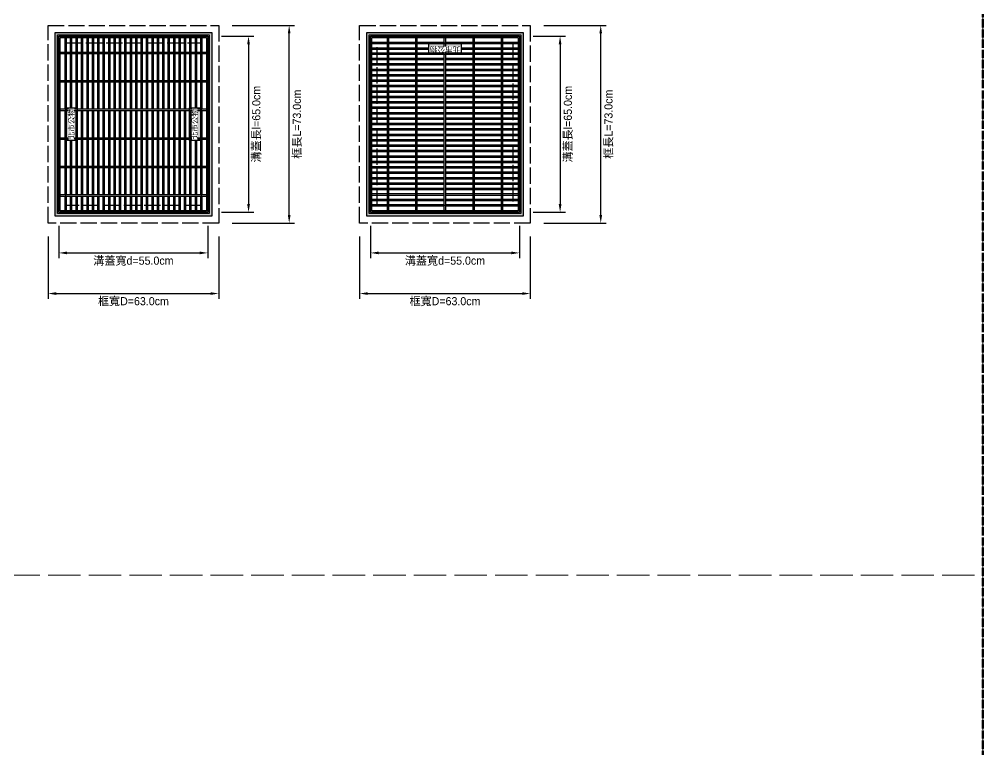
# Model space of a CAD drawing. Extents: x -7340 to 3675, y -3342 to 777.
# Drawn here: x 1444.4 to 1800, y -1127.4 to -857.8 of the extents above; entities that cross this region are included whole.
import ezdxf

# ---------------------------------------------------------------- set-up
doc = ezdxf.new("R2010")
doc.units = 0
doc.header["$MEASUREMENT"] = 0
doc.linetypes.add('ACAD_ISO02W100', pattern=[15, 12, -3])
doc.layers.add('一、3.基本-變更', color=1, linetype='Continuous', lineweight=50)
doc.layers.add('二、6.繪圖-其他施作項目', color=35, linetype='Continuous', lineweight=30)
doc.layers.add('一、4.基本-隱藏', color=9, linetype='ACAD_ISO02W100', lineweight=20, plot=False)
doc.layers.add('三、3.文字-註解文字', color=2, linetype='Continuous')
doc.styles.get("Standard").update_dxf_attribs({"font": 'kaiu.ttf', "height": 2})
doc.styles.add('註解文字', font='MS PGothic.ttf', dxfattribs={"height": 3})
doc.dimstyles.new('註解文字', dxfattribs={"dimtxt": 3, "dimasz": 3, "dimexe": 2, "dimexo": 5, "dimgap": 1, "dimtad": 2, "dimzin": 0, "dimdsep": 46, "dimtxsty": '註解文字', "dimcen": 0.1, "dimclrd": 144, "dimclre": 144, "dimclrt": 256, "dimadec": 0, "dimazin": 0, "dimtfac": 1, "dimtofl": 0, "dimtmove": 0, "dimatfit": 3, "dimfxl": 15, "dimtolj": 1, "dimtzin": 0, "dimlwd": -1, "dimlwe": -1, "dimarcsym": 1})

# ---------------------------------------------------------------- blocks, each defined once
blk = doc.blocks.new('*D54')
at = {"layer": 'Defpoints', "color": 0, "transparency": 16777216}
for p in [(1459, -929), (1514, -929), (1514, -944)]:
    blk.add_point(p, dxfattribs=at)
at = {"layer": '三、3.文字-註解文字', "color": 144, "transparency": 16777216}
for p, q in [((1459, -934), (1459, -946)), ((1514, -934), (1514, -946)), ((1462, -944), (1511, -944))]:
    blk.add_line(p, q, dxfattribs=at)
for points in [[(1462, -943.5), (1462, -944.5), (1459, -944)], [(1511, -943.5), (1511, -944.5), (1514, -944)]]:
    blk.add_solid(points, dxfattribs=at)
at = {"layer": '三、3.文字-註解文字', "transparency": 16777216, "insert": (1486.5, -947.03), "char_height": 3, "attachment_point": 5, "style": '註解文字'}
blk.add_mtext('\\A1;溝蓋寬{\\fMS PGothic|b0|i0|c128|p34;d=55.0cm}', dxfattribs=at)
blk = doc.blocks.new('*D55')
at = {"layer": 'Defpoints', "color": 0, "transparency": 16777216}
for p in [(1514, -864), (1514, -929), (1529, -929)]:
    blk.add_point(p, dxfattribs=at)
at = {"layer": '三、3.文字-註解文字', "color": 144, "transparency": 16777216}
for p, q in [((1519, -864), (1531, -864)), ((1529, -867), (1529, -926)), ((1519, -929), (1531, -929))]:
    blk.add_line(p, q, dxfattribs=at)
for points in [[(1528.5, -867), (1529.5, -867), (1529, -864)], [(1528.5, -926), (1529.5, -926), (1529, -929)]]:
    blk.add_solid(points, dxfattribs=at)
at = {"layer": '三、3.文字-註解文字', "transparency": 16777216, "insert": (1532.03, -896.5), "char_height": 3, "attachment_point": 5, "rotation": 90, "style": '註解文字'}
blk.add_mtext('\\A1;溝蓋長l{\\fMS PGothic|b0|i0|c128|p34;=65.0cm}', dxfattribs=at)
blk = doc.blocks.new('*D60')
at = {"layer": 'Defpoints', "color": 0, "transparency": 16777216}
for p in [(1574, -929), (1629, -929), (1629, -944)]:
    blk.add_point(p, dxfattribs=at)
at = {"layer": '三、3.文字-註解文字', "color": 144, "transparency": 16777216}
for p, q in [((1574, -934), (1574, -946)), ((1629, -934), (1629, -946)), ((1577, -944), (1626, -944))]:
    blk.add_line(p, q, dxfattribs=at)
for points in [[(1577, -943.5), (1577, -944.5), (1574, -944)], [(1626, -943.5), (1626, -944.5), (1629, -944)]]:
    blk.add_solid(points, dxfattribs=at)
at = {"layer": '三、3.文字-註解文字', "transparency": 16777216, "insert": (1601.5, -947.03), "char_height": 3, "attachment_point": 5, "style": '註解文字'}
blk.add_mtext('\\A1;溝蓋寬d=55.0cm', dxfattribs=at)
blk = doc.blocks.new('*D70')
at = {"layer": 'Defpoints', "color": 0, "transparency": 16777216}
for p in [(1629, -864), (1629, -929), (1644, -929)]:
    blk.add_point(p, dxfattribs=at)
at = {"layer": '三、3.文字-註解文字', "color": 144, "transparency": 16777216}
for p, q in [((1634, -864), (1646, -864)), ((1644, -867), (1644, -926)), ((1634, -929), (1646, -929))]:
    blk.add_line(p, q, dxfattribs=at)
for points in [[(1643.5, -867), (1644.5, -867), (1644, -864)], [(1643.5, -926), (1644.5, -926), (1644, -929)]]:
    blk.add_solid(points, dxfattribs=at)
at = {"layer": '三、3.文字-註解文字', "transparency": 16777216, "insert": (1647.03, -896.5), "char_height": 3, "attachment_point": 5, "rotation": 90, "style": '註解文字'}
blk.add_mtext('\\A1;溝蓋長l=65.0cm', dxfattribs=at)
blk = doc.blocks.new('*D80')
at = {"layer": 'Defpoints', "color": 0, "transparency": 16777216}
for p in [(1518, -860), (1544, -860), (1518, -933)]:
    blk.add_point(p, dxfattribs=at)
at = {"layer": '三、3.文字-註解文字', "color": 144, "transparency": 16777216}
for p, q in [((1523, -860), (1546, -860)), ((1544, -930), (1544, -863)), ((1523, -933), (1546, -933))]:
    blk.add_line(p, q, dxfattribs=at)
for points in [[(1543.5, -863), (1544.5, -863), (1544, -860)], [(1543.5, -930), (1544.5, -930), (1544, -933)]]:
    blk.add_solid(points, dxfattribs=at)
at = {"layer": '三、3.文字-註解文字', "transparency": 16777216, "insert": (1547.02, -896.5), "char_height": 3, "attachment_point": 5, "rotation": 90, "style": '註解文字'}
blk.add_mtext('\\A1;框長L=73.0cm', dxfattribs=at)
blk = doc.blocks.new('*D81')
at = {"layer": 'Defpoints', "color": 0, "transparency": 16777216}
for p in [(1570, -933), (1633, -933), (1633, -959)]:
    blk.add_point(p, dxfattribs=at)
at = {"layer": '三、3.文字-註解文字', "color": 144, "transparency": 16777216}
for p, q in [((1570, -938), (1570, -961)), ((1633, -938), (1633, -961)), ((1573, -959), (1630, -959))]:
    blk.add_line(p, q, dxfattribs=at)
for points in [[(1573, -958.5), (1573, -959.5), (1570, -959)], [(1630, -958.5), (1630, -959.5), (1633, -959)]]:
    blk.add_solid(points, dxfattribs=at)
at = {"layer": '三、3.文字-註解文字', "transparency": 16777216, "insert": (1601.5, -961.99), "char_height": 3, "attachment_point": 5, "style": '註解文字'}
blk.add_mtext('\\A1;框寬D=63.0cm', dxfattribs=at)
blk = doc.blocks.new('*D61')
at = {"layer": 'Defpoints', "color": 0, "transparency": 16777216}
for p in [(1633, -860), (1659, -860), (1633, -933)]:
    blk.add_point(p, dxfattribs=at)
at = {"layer": '三、3.文字-註解文字', "color": 144, "transparency": 16777216}
for p, q in [((1638, -860), (1661, -860)), ((1659, -930), (1659, -863)), ((1638, -933), (1661, -933))]:
    blk.add_line(p, q, dxfattribs=at)
for points in [[(1658.5, -863), (1659.5, -863), (1659, -860)], [(1658.5, -930), (1659.5, -930), (1659, -933)]]:
    blk.add_solid(points, dxfattribs=at)
at = {"layer": '三、3.文字-註解文字', "transparency": 16777216, "insert": (1662.02, -896.5), "char_height": 3, "attachment_point": 5, "rotation": 90, "style": '註解文字'}
blk.add_mtext('\\A1;框長L=73.0cm', dxfattribs=at)
blk = doc.blocks.new('*D68')
at = {"layer": 'Defpoints', "color": 0, "transparency": 16777216}
for p in [(1455, -933), (1518, -933), (1518, -959)]:
    blk.add_point(p, dxfattribs=at)
at = {"layer": '三、3.文字-註解文字', "color": 144, "transparency": 16777216}
for p, q in [((1455, -938), (1455, -961)), ((1518, -938), (1518, -961)), ((1458, -959), (1515, -959))]:
    blk.add_line(p, q, dxfattribs=at)
for points in [[(1458, -958.5), (1458, -959.5), (1455, -959)], [(1515, -958.5), (1515, -959.5), (1518, -959)]]:
    blk.add_solid(points, dxfattribs=at)
at = {"layer": '三、3.文字-註解文字', "transparency": 16777216, "insert": (1486.5, -961.99), "char_height": 3, "attachment_point": 5, "style": '註解文字'}
blk.add_mtext('\\A1;框寬D=63.0cm', dxfattribs=at)

msp = doc.modelspace()

# ---------------------------------------------------------------- hatches: boundary and pattern name
at = {"layer": '二、6.繪圖-其他施作項目'}
h = msp.add_hatch(color=256, dxfattribs=at)
h.dxf.hatch_style = 1
h.paths.add_polyline_path([(1595.5, -866.75), (1595.5, -870.75), (1607.5, -870.75), (1607.5, -866.75)])
h = msp.add_hatch(color=256, dxfattribs=at)
h.dxf.hatch_style = 1
h.paths.add_polyline_path([(1465.75, -890.5), (1461.75, -890.5), (1461.75, -902.5), (1465.75, -902.5)])
h = msp.add_hatch(color=256, dxfattribs=at)
h.dxf.hatch_style = 1
h.paths.add_polyline_path([(1511.25, -890.5), (1507.25, -890.5), (1507.25, -902.5), (1511.25, -902.5)])

# ---------------------------------------------------------------- linework, layer by layer
at = {"layer": '一、4.基本-隱藏'}
for points in [[(1050, -1063), (1800, -1063), (1800, -730), (1050, -730)], [(1050, -1063), (1800, -1063), (1800, -1397), (1050, -1397)]]:
    msp.add_lwpolyline(points, close=True, dxfattribs=at)
at = {"layer": '二、6.繪圖-其他施作項目'}
for points in [[(1459, -929), (1459, -864), (1514, -864), (1514, -929)], [(1574, -929), (1574, -864), (1629, -864), (1629, -929)], [(1607.5, -870.75), (1595.5, -870.75), (1595.5, -866.75), (1607.5, -866.75)], [(1461.75, -902.5), (1461.75, -890.5), (1465.75, -890.5), (1465.75, -902.5)], [(1507.25, -902.5), (1507.25, -890.5), (1511.25, -890.5), (1511.25, -902.5)]]:
    msp.add_lwpolyline(points, close=True, dxfattribs=at)
for points in [[(1459.5, -928.5), (1459.5, -864.5)], [(1459.5, -864.5), (1513.5, -864.5)], [(1461.25, -870), (1461.25, -864.5)], [(1461.75, -870), (1461.75, -864.5)], [(1463.25, -870), (1463.25, -864.5)], [(1463.75, -870), (1463.75, -864.5)], [(1465.25, -864.5), (1465.25, -870)], [(1465.75, -864.5), (1465.75, -870)], [(1467.25, -864.5), (1467.25, -870)], [(1467.75, -864.5), (1467.75, -870)], [(1469.25, -864.5), (1469.25, -870)], [(1469.75, -864.5), (1469.75, -870)], [(1471.25, -864.5), (1471.25, -870)], [(1471.75, -864.5), (1471.75, -870)], [(1473.25, -864.5), (1473.25, -870)], [(1473.75, -864.5), (1473.75, -870)], [(1475.25, -864.5), (1475.25, -870)], [(1475.75, -864.5), (1475.75, -870)], [(1477.25, -864.5), (1477.25, -870)], [(1477.75, -864.5), (1477.75, -870)], [(1479.25, -864.5), (1479.25, -870)], [(1479.75, -864.5), (1479.75, -870)], [(1481.25, -864.5), (1481.25, -870)], [(1481.75, -864.5), (1481.75, -870)], [(1483.25, -864.5), (1483.25, -870)], [(1483.75, -864.5), (1483.75, -870)], [(1485.25, -864.5), (1485.25, -870)], [(1485.75, -864.5), (1485.75, -870)], [(1487.25, -864.5), (1487.25, -870)], [(1487.75, -864.5), (1487.75, -870)], [(1489.25, -864.5), (1489.25, -870)], [(1489.75, -864.5), (1489.75, -870)], [(1491.25, -864.5), (1491.25, -870)], [(1491.75, -864.5), (1491.75, -870)], [(1493.25, -864.5), (1493.25, -870)], [(1493.75, -864.5), (1493.75, -870)], [(1495.25, -864.5), (1495.25, -870)], [(1495.75, -864.5), (1495.75, -870)], [(1497.25, -864.5), (1497.25, -870)], [(1497.75, -864.5), (1497.75, -870)], [(1499.25, -864.5), (1499.25, -870)], [(1499.75, -864.5), (1499.75, -870)], [(1501.25, -864.5), (1501.25, -870)], [(1501.75, -864.5), (1501.75, -870)], [(1503.25, -864.5), (1503.25, -870)], [(1503.75, -864.5), (1503.75, -870)], [(1505.25, -864.5), (1505.25, -870)], [(1505.75, -864.5), (1505.75, -870)], [(1507.25, -864.5), (1507.25, -870)], [(1507.75, -864.5), (1507.75, -870)], [(1509.25, -864.5), (1509.25, -870)], [(1509.75, -864.5), (1509.75, -870)], [(1511.25, -864.5), (1511.25, -870)], [(1511.75, -864.5), (1511.75, -870)], [(1513.5, -864.5), (1513.5, -928.5)], [(1574.5, -928.5), (1574.5, -864.5)], [(1574.5, -864.5), (1628.5, -864.5)], [(1574.5, -866.25), (1580.25, -866.25)], [(1574.5, -866.75), (1580.25, -866.75)], [(1580.25, -928.5), (1580.25, -864.5)], [(1580.75, -928.5), (1580.75, -864.5)], [(1580.75, -866.25), (1590.75, -866.25)], [(1580.75, -866.75), (1590.75, -866.75)], [(1590.75, -928.5), (1590.75, -864.5)], [(1591.25, -928.5), (1591.25, -864.5)], [(1591.25, -866.25), (1601.25, -866.25)], [(1591.25, -866.75), (1601.25, -866.75)], [(1601.25, -928.5), (1601.25, -864.5)], [(1601.75, -864.5), (1601.75, -928.5)], [(1601.75, -866.25), (1611.75, -866.25)], [(1601.75, -866.75), (1611.75, -866.75)], [(1611.75, -864.5), (1611.75, -928.5)], [(1612.25, -864.5), (1612.25, -928.5)], [(1612.25, -866.25), (1622.25, -866.25)], [(1612.25, -866.75), (1622.25, -866.75)], [(1622.25, -864.5), (1622.25, -928.5)], [(1622.75, -864.5), (1622.75, -928.5)], [(1622.75, -866.25), (1628.5, -866.25)], [(1622.75, -866.75), (1628.5, -866.75)], [(1628.5, -864.5), (1628.5, -928.5)], [(1513.5, -870), (1459.5, -870)], [(1513.5, -870.5), (1459.5, -870.5)], [(1461.25, -880.5), (1461.25, -870.5)], [(1461.75, -880.5), (1461.75, -870.5)], [(1463.25, -880.5), (1463.25, -870.5)], [(1463.75, -880.5), (1463.75, -870.5)], [(1465.25, -870.5), (1465.25, -880.5)], [(1465.75, -870.5), (1465.75, -880.5)], [(1467.25, -870.5), (1467.25, -880.5)], [(1467.75, -870.5), (1467.75, -880.5)], [(1469.25, -870.5), (1469.25, -880.5)], [(1469.75, -870.5), (1469.75, -880.5)], [(1471.25, -870.5), (1471.25, -880.5)], [(1471.75, -870.5), (1471.75, -880.5)], [(1473.25, -870.5), (1473.25, -880.5)], [(1473.75, -870.5), (1473.75, -880.5)], [(1475.25, -870.5), (1475.25, -880.5)], [(1475.75, -870.5), (1475.75, -880.5)], [(1477.25, -870.5), (1477.25, -880.5)], [(1477.75, -870.5), (1477.75, -880.5)], [(1479.25, -870.5), (1479.25, -880.5)], [(1479.75, -870.5), (1479.75, -880.5)], [(1481.25, -870.5), (1481.25, -880.5)], [(1481.75, -870.5), (1481.75, -880.5)], [(1483.25, -870.5), (1483.25, -880.5)], [(1483.75, -870.5), (1483.75, -880.5)], [(1485.25, -870.5), (1485.25, -880.5)], [(1485.75, -870.5), (1485.75, -880.5)], [(1487.25, -870.5), (1487.25, -880.5)], [(1487.75, -870.5), (1487.75, -880.5)], [(1489.25, -870.5), (1489.25, -880.5)], [(1489.75, -870.5), (1489.75, -880.5)], [(1491.25, -870.5), (1491.25, -880.5)], [(1491.75, -870.5), (1491.75, -880.5)], [(1493.25, -870.5), (1493.25, -880.5)], [(1493.75, -870.5), (1493.75, -880.5)], [(1495.25, -870.5), (1495.25, -880.5)], [(1495.75, -870.5), (1495.75, -880.5)], [(1497.25, -870.5), (1497.25, -880.5)], [(1497.75, -870.5), (1497.75, -880.5)], [(1499.25, -870.5), (1499.25, -880.5)], [(1499.75, -870.5), (1499.75, -880.5)], [(1501.25, -870.5), (1501.25, -880.5)], [(1501.75, -870.5), (1501.75, -880.5)], [(1503.25, -870.5), (1503.25, -880.5)], [(1503.75, -870.5), (1503.75, -880.5)], [(1505.25, -870.5), (1505.25, -880.5)], [(1505.75, -870.5), (1505.75, -880.5)], [(1507.25, -870.5), (1507.25, -880.5)], [(1507.75, -870.5), (1507.75, -880.5)], [(1509.25, -870.5), (1509.25, -880.5)], [(1509.75, -870.5), (1509.75, -880.5)], [(1511.25, -870.5), (1511.25, -880.5)], [(1511.75, -870.5), (1511.75, -880.5)], [(1574.5, -868.25), (1580.25, -868.25)], [(1574.5, -868.75), (1580.25, -868.75)], [(1580.25, -870.25), (1574.5, -870.25)], [(1580.25, -870.75), (1574.5, -870.75)], [(1580.75, -868.25), (1590.75, -868.25)], [(1580.75, -868.75), (1590.75, -868.75)], [(1590.75, -870.25), (1580.75, -870.25)], [(1590.75, -870.75), (1580.75, -870.75)], [(1591.25, -868.25), (1601.25, -868.25)], [(1591.25, -868.75), (1601.25, -868.75)], [(1601.25, -870.25), (1591.25, -870.25)], [(1601.25, -870.75), (1591.25, -870.75)], [(1601.75, -868.25), (1611.75, -868.25)], [(1601.75, -868.75), (1611.75, -868.75)], [(1611.75, -870.25), (1601.75, -870.25)], [(1611.75, -870.75), (1601.75, -870.75)], [(1612.25, -868.25), (1622.25, -868.25)], [(1612.25, -868.75), (1622.25, -868.75)], [(1622.25, -870.25), (1612.25, -870.25)], [(1622.25, -870.75), (1612.25, -870.75)], [(1622.75, -868.25), (1628.5, -868.25)], [(1622.75, -868.75), (1628.5, -868.75)], [(1628.5, -870.25), (1622.75, -870.25)], [(1628.5, -870.75), (1622.75, -870.75)], [(1580.25, -872.25), (1574.5, -872.25)], [(1580.25, -872.75), (1574.5, -872.75)], [(1580.25, -874.25), (1574.5, -874.25)], [(1580.25, -874.75), (1574.5, -874.75)], [(1590.75, -872.25), (1580.75, -872.25)], [(1590.75, -872.75), (1580.75, -872.75)], [(1590.75, -874.25), (1580.75, -874.25)], [(1590.75, -874.75), (1580.75, -874.75)], [(1601.25, -872.25), (1591.25, -872.25)], [(1601.25, -872.75), (1591.25, -872.75)], [(1601.25, -874.25), (1591.25, -874.25)], [(1601.25, -874.75), (1591.25, -874.75)], [(1611.75, -872.25), (1601.75, -872.25)], [(1611.75, -872.75), (1601.75, -872.75)], [(1611.75, -874.25), (1601.75, -874.25)], [(1611.75, -874.75), (1601.75, -874.75)], [(1622.25, -872.25), (1612.25, -872.25)], [(1622.25, -872.75), (1612.25, -872.75)], [(1622.25, -874.25), (1612.25, -874.25)], [(1622.25, -874.75), (1612.25, -874.75)], [(1628.5, -872.25), (1622.75, -872.25)], [(1628.5, -872.75), (1622.75, -872.75)], [(1628.5, -874.25), (1622.75, -874.25)], [(1628.5, -874.75), (1622.75, -874.75)], [(1580.25, -876.25), (1574.5, -876.25)], [(1580.25, -876.75), (1574.5, -876.75)], [(1580.25, -878.25), (1574.5, -878.25)], [(1590.75, -876.25), (1580.75, -876.25)], [(1590.75, -876.75), (1580.75, -876.75)], [(1590.75, -878.25), (1580.75, -878.25)], [(1601.25, -876.25), (1591.25, -876.25)], [(1601.25, -876.75), (1591.25, -876.75)], [(1601.25, -878.25), (1591.25, -878.25)], [(1611.75, -876.25), (1601.75, -876.25)], [(1611.75, -876.75), (1601.75, -876.75)], [(1611.75, -878.25), (1601.75, -878.25)], [(1622.25, -876.25), (1612.25, -876.25)], [(1622.25, -876.75), (1612.25, -876.75)], [(1622.25, -878.25), (1612.25, -878.25)], [(1628.5, -876.25), (1622.75, -876.25)], [(1628.5, -876.75), (1622.75, -876.75)], [(1628.5, -878.25), (1622.75, -878.25)], [(1513.5, -880.5), (1459.5, -880.5)], [(1513.5, -881), (1459.5, -881)], [(1461.25, -891), (1461.25, -881)], [(1461.75, -891), (1461.75, -881)], [(1463.25, -891), (1463.25, -881)], [(1463.75, -891), (1463.75, -881)], [(1465.25, -881), (1465.25, -891)], [(1465.75, -881), (1465.75, -891)], [(1467.25, -881), (1467.25, -891)], [(1467.75, -881), (1467.75, -891)], [(1469.25, -881), (1469.25, -891)], [(1469.75, -881), (1469.75, -891)], [(1471.25, -881), (1471.25, -891)], [(1471.75, -881), (1471.75, -891)], [(1473.25, -881), (1473.25, -891)], [(1473.75, -881), (1473.75, -891)], [(1475.25, -881), (1475.25, -891)], [(1475.75, -881), (1475.75, -891)], [(1477.25, -881), (1477.25, -891)], [(1477.75, -881), (1477.75, -891)], [(1479.25, -881), (1479.25, -891)], [(1479.75, -881), (1479.75, -891)], [(1481.25, -881), (1481.25, -891)], [(1481.75, -881), (1481.75, -891)], [(1483.25, -881), (1483.25, -891)], [(1483.75, -881), (1483.75, -891)], [(1485.25, -881), (1485.25, -891)], [(1485.75, -881), (1485.75, -891)], [(1487.25, -881), (1487.25, -891)], [(1487.75, -881), (1487.75, -891)], [(1489.25, -881), (1489.25, -891)], [(1489.75, -881), (1489.75, -891)], [(1491.25, -881), (1491.25, -891)], [(1491.75, -881), (1491.75, -891)], [(1493.25, -881), (1493.25, -891)], [(1493.75, -881), (1493.75, -891)], [(1495.25, -881), (1495.25, -891)], [(1495.75, -881), (1495.75, -891)], [(1497.25, -881), (1497.25, -891)], [(1497.75, -881), (1497.75, -891)], [(1499.25, -881), (1499.25, -891)], [(1499.75, -881), (1499.75, -891)], [(1501.25, -881), (1501.25, -891)], [(1501.75, -881), (1501.75, -891)], [(1503.25, -881), (1503.25, -891)], [(1503.75, -881), (1503.75, -891)], [(1505.25, -881), (1505.25, -891)], [(1505.75, -881), (1505.75, -891)], [(1507.25, -881), (1507.25, -891)], [(1507.75, -881), (1507.75, -891)], [(1509.25, -881), (1509.25, -891)], [(1509.75, -881), (1509.75, -891)], [(1511.25, -881), (1511.25, -891)], [(1511.75, -881), (1511.75, -891)], [(1580.25, -878.75), (1574.5, -878.75)], [(1580.25, -880.25), (1574.5, -880.25)], [(1580.25, -880.75), (1574.5, -880.75)], [(1590.75, -878.75), (1580.75, -878.75)], [(1590.75, -880.25), (1580.75, -880.25)], [(1590.75, -880.75), (1580.75, -880.75)], [(1601.25, -878.75), (1591.25, -878.75)], [(1601.25, -880.25), (1591.25, -880.25)], [(1601.25, -880.75), (1591.25, -880.75)], [(1611.75, -878.75), (1601.75, -878.75)], [(1611.75, -880.25), (1601.75, -880.25)], [(1611.75, -880.75), (1601.75, -880.75)], [(1622.25, -878.75), (1612.25, -878.75)], [(1622.25, -880.25), (1612.25, -880.25)], [(1622.25, -880.75), (1612.25, -880.75)], [(1628.5, -878.75), (1622.75, -878.75)], [(1628.5, -880.25), (1622.75, -880.25)], [(1628.5, -880.75), (1622.75, -880.75)], [(1580.25, -882.25), (1574.5, -882.25)], [(1580.25, -882.75), (1574.5, -882.75)], [(1580.25, -884.25), (1574.5, -884.25)], [(1580.25, -884.75), (1574.5, -884.75)], [(1590.75, -882.25), (1580.75, -882.25)], [(1590.75, -882.75), (1580.75, -882.75)], [(1590.75, -884.25), (1580.75, -884.25)], [(1590.75, -884.75), (1580.75, -884.75)], [(1601.25, -882.25), (1591.25, -882.25)], [(1601.25, -882.75), (1591.25, -882.75)], [(1601.25, -884.25), (1591.25, -884.25)], [(1601.25, -884.75), (1591.25, -884.75)], [(1611.75, -882.25), (1601.75, -882.25)], [(1611.75, -882.75), (1601.75, -882.75)], [(1611.75, -884.25), (1601.75, -884.25)], [(1611.75, -884.75), (1601.75, -884.75)], [(1622.25, -882.25), (1612.25, -882.25)], [(1622.25, -882.75), (1612.25, -882.75)], [(1622.25, -884.25), (1612.25, -884.25)], [(1622.25, -884.75), (1612.25, -884.75)], [(1628.5, -882.25), (1622.75, -882.25)], [(1628.5, -882.75), (1622.75, -882.75)], [(1628.5, -884.25), (1622.75, -884.25)], [(1628.5, -884.75), (1622.75, -884.75)], [(1580.25, -886.25), (1574.5, -886.25)], [(1580.25, -886.75), (1574.5, -886.75)], [(1580.25, -888.25), (1574.5, -888.25)], [(1580.25, -888.75), (1574.5, -888.75)], [(1590.75, -886.25), (1580.75, -886.25)], [(1590.75, -886.75), (1580.75, -886.75)], [(1590.75, -888.25), (1580.75, -888.25)], [(1590.75, -888.75), (1580.75, -888.75)], [(1601.25, -886.25), (1591.25, -886.25)], [(1601.25, -886.75), (1591.25, -886.75)], [(1601.25, -888.25), (1591.25, -888.25)], [(1601.25, -888.75), (1591.25, -888.75)], [(1611.75, -886.25), (1601.75, -886.25)], [(1611.75, -886.75), (1601.75, -886.75)], [(1611.75, -888.25), (1601.75, -888.25)], [(1611.75, -888.75), (1601.75, -888.75)], [(1622.25, -886.25), (1612.25, -886.25)], [(1622.25, -886.75), (1612.25, -886.75)], [(1622.25, -888.25), (1612.25, -888.25)], [(1622.25, -888.75), (1612.25, -888.75)], [(1628.5, -886.25), (1622.75, -886.25)], [(1628.5, -886.75), (1622.75, -886.75)], [(1628.5, -888.25), (1622.75, -888.25)], [(1628.5, -888.75), (1622.75, -888.75)], [(1513.5, -891), (1459.5, -891)], [(1513.5, -891.5), (1459.5, -891.5)], [(1461.25, -901.5), (1461.25, -891.5)], [(1461.75, -901.5), (1461.75, -891.5)], [(1463.25, -901.5), (1463.25, -891.5)], [(1463.75, -901.5), (1463.75, -891.5)], [(1465.25, -891.5), (1465.25, -901.5)], [(1465.75, -891.5), (1465.75, -901.5)], [(1467.25, -891.5), (1467.25, -901.5)], [(1467.75, -891.5), (1467.75, -901.5)], [(1469.25, -891.5), (1469.25, -901.5)], [(1469.75, -891.5), (1469.75, -901.5)], [(1471.25, -891.5), (1471.25, -901.5)], [(1471.75, -891.5), (1471.75, -901.5)], [(1473.25, -891.5), (1473.25, -901.5)], [(1473.75, -891.5), (1473.75, -901.5)], [(1475.25, -891.5), (1475.25, -901.5)], [(1475.75, -891.5), (1475.75, -901.5)], [(1477.25, -891.5), (1477.25, -901.5)], [(1477.75, -891.5), (1477.75, -901.5)], [(1479.25, -891.5), (1479.25, -901.5)], [(1479.75, -891.5), (1479.75, -901.5)], [(1481.25, -891.5), (1481.25, -901.5)], [(1481.75, -891.5), (1481.75, -901.5)], [(1483.25, -891.5), (1483.25, -901.5)], [(1483.75, -891.5), (1483.75, -901.5)], [(1485.25, -891.5), (1485.25, -901.5)], [(1485.75, -891.5), (1485.75, -901.5)], [(1487.25, -891.5), (1487.25, -901.5)], [(1487.75, -891.5), (1487.75, -901.5)], [(1489.25, -891.5), (1489.25, -901.5)], [(1489.75, -891.5), (1489.75, -901.5)], [(1491.25, -891.5), (1491.25, -901.5)], [(1491.75, -891.5), (1491.75, -901.5)], [(1493.25, -891.5), (1493.25, -901.5)], [(1493.75, -891.5), (1493.75, -901.5)], [(1495.25, -891.5), (1495.25, -901.5)], [(1495.75, -891.5), (1495.75, -901.5)], [(1497.25, -891.5), (1497.25, -901.5)], [(1497.75, -891.5), (1497.75, -901.5)], [(1499.25, -891.5), (1499.25, -901.5)], [(1499.75, -891.5), (1499.75, -901.5)], [(1501.25, -891.5), (1501.25, -901.5)], [(1501.75, -891.5), (1501.75, -901.5)], [(1503.25, -891.5), (1503.25, -901.5)], [(1503.75, -891.5), (1503.75, -901.5)], [(1505.25, -891.5), (1505.25, -901.5)], [(1505.75, -891.5), (1505.75, -901.5)], [(1507.25, -891.5), (1507.25, -901.5)], [(1507.75, -891.5), (1507.75, -901.5)], [(1509.25, -891.5), (1509.25, -901.5)], [(1509.75, -891.5), (1509.75, -901.5)], [(1511.25, -891.5), (1511.25, -901.5)], [(1511.75, -891.5), (1511.75, -901.5)], [(1580.25, -890.25), (1574.5, -890.25)], [(1580.25, -890.75), (1574.5, -890.75)], [(1580.25, -892.25), (1574.5, -892.25)], [(1590.75, -890.25), (1580.75, -890.25)], [(1590.75, -890.75), (1580.75, -890.75)], [(1590.75, -892.25), (1580.75, -892.25)], [(1601.25, -890.25), (1591.25, -890.25)], [(1601.25, -890.75), (1591.25, -890.75)], [(1601.25, -892.25), (1591.25, -892.25)], [(1611.75, -890.25), (1601.75, -890.25)], [(1611.75, -890.75), (1601.75, -890.75)], [(1611.75, -892.25), (1601.75, -892.25)], [(1622.25, -890.25), (1612.25, -890.25)], [(1622.25, -890.75), (1612.25, -890.75)], [(1622.25, -892.25), (1612.25, -892.25)], [(1628.5, -890.25), (1622.75, -890.25)], [(1628.5, -890.75), (1622.75, -890.75)], [(1628.5, -892.25), (1622.75, -892.25)], [(1580.25, -892.75), (1574.5, -892.75)], [(1580.25, -894.25), (1574.5, -894.25)], [(1580.25, -894.75), (1574.5, -894.75)], [(1590.75, -892.75), (1580.75, -892.75)], [(1590.75, -894.25), (1580.75, -894.25)], [(1590.75, -894.75), (1580.75, -894.75)], [(1601.25, -892.75), (1591.25, -892.75)], [(1601.25, -894.25), (1591.25, -894.25)], [(1601.25, -894.75), (1591.25, -894.75)], [(1611.75, -892.75), (1601.75, -892.75)], [(1611.75, -894.25), (1601.75, -894.25)], [(1611.75, -894.75), (1601.75, -894.75)], [(1622.25, -892.75), (1612.25, -892.75)], [(1622.25, -894.25), (1612.25, -894.25)], [(1622.25, -894.75), (1612.25, -894.75)], [(1628.5, -892.75), (1622.75, -892.75)], [(1628.5, -894.25), (1622.75, -894.25)], [(1628.5, -894.75), (1622.75, -894.75)], [(1580.25, -896.25), (1574.5, -896.25)], [(1580.25, -896.75), (1574.5, -896.75)], [(1580.25, -898.25), (1574.5, -898.25)], [(1580.25, -898.75), (1574.5, -898.75)], [(1590.75, -896.25), (1580.75, -896.25)], [(1590.75, -896.75), (1580.75, -896.75)], [(1590.75, -898.25), (1580.75, -898.25)], [(1590.75, -898.75), (1580.75, -898.75)], [(1601.25, -896.25), (1591.25, -896.25)], [(1601.25, -896.75), (1591.25, -896.75)], [(1601.25, -898.25), (1591.25, -898.25)], [(1601.25, -898.75), (1591.25, -898.75)], [(1611.75, -896.25), (1601.75, -896.25)], [(1611.75, -896.75), (1601.75, -896.75)], [(1611.75, -898.25), (1601.75, -898.25)], [(1611.75, -898.75), (1601.75, -898.75)], [(1622.25, -896.25), (1612.25, -896.25)], [(1622.25, -896.75), (1612.25, -896.75)], [(1622.25, -898.25), (1612.25, -898.25)], [(1622.25, -898.75), (1612.25, -898.75)], [(1628.5, -896.25), (1622.75, -896.25)], [(1628.5, -896.75), (1622.75, -896.75)], [(1628.5, -898.25), (1622.75, -898.25)], [(1628.5, -898.75), (1622.75, -898.75)], [(1459.5, -901.5), (1513.5, -901.5)], [(1459.5, -902), (1513.5, -902)], [(1461.25, -912), (1461.25, -902)], [(1461.75, -912), (1461.75, -902)], [(1463.25, -912), (1463.25, -902)], [(1463.75, -912), (1463.75, -902)], [(1465.25, -902), (1465.25, -912)], [(1465.75, -902), (1465.75, -912)], [(1467.25, -902), (1467.25, -912)], [(1467.75, -902), (1467.75, -912)], [(1469.25, -902), (1469.25, -912)], [(1469.75, -902), (1469.75, -912)], [(1471.25, -902), (1471.25, -912)], [(1471.75, -902), (1471.75, -912)], [(1473.25, -902), (1473.25, -912)], [(1473.75, -902), (1473.75, -912)], [(1475.25, -902), (1475.25, -912)], [(1475.75, -902), (1475.75, -912)], [(1477.25, -902), (1477.25, -912)], [(1477.75, -902), (1477.75, -912)], [(1479.25, -902), (1479.25, -912)], [(1479.75, -902), (1479.75, -912)], [(1481.25, -902), (1481.25, -912)], [(1481.75, -902), (1481.75, -912)], [(1483.25, -902), (1483.25, -912)], [(1483.75, -902), (1483.75, -912)], [(1485.25, -902), (1485.25, -912)], [(1485.75, -902), (1485.75, -912)], [(1487.25, -902), (1487.25, -912)], [(1487.75, -902), (1487.75, -912)], [(1489.25, -902), (1489.25, -912)], [(1489.75, -902), (1489.75, -912)], [(1491.25, -902), (1491.25, -912)], [(1491.75, -902), (1491.75, -912)], [(1493.25, -902), (1493.25, -912)], [(1493.75, -902), (1493.75, -912)], [(1495.25, -902), (1495.25, -912)], [(1495.75, -902), (1495.75, -912)], [(1497.25, -902), (1497.25, -912)], [(1497.75, -902), (1497.75, -912)], [(1499.25, -902), (1499.25, -912)], [(1499.75, -902), (1499.75, -912)], [(1501.25, -902), (1501.25, -912)], [(1501.75, -902), (1501.75, -912)], [(1503.25, -902), (1503.25, -912)], [(1503.75, -902), (1503.75, -912)], [(1505.25, -902), (1505.25, -912)], [(1505.75, -902), (1505.75, -912)], [(1507.25, -902), (1507.25, -912)], [(1507.75, -902), (1507.75, -912)], [(1509.25, -902), (1509.25, -912)], [(1509.75, -902), (1509.75, -912)], [(1511.25, -902), (1511.25, -912)], [(1511.75, -902), (1511.75, -912)], [(1580.25, -900.25), (1574.5, -900.25)], [(1580.25, -900.75), (1574.5, -900.75)], [(1580.25, -902.25), (1574.5, -902.25)], [(1580.25, -902.75), (1574.5, -902.75)], [(1590.75, -900.25), (1580.75, -900.25)], [(1590.75, -900.75), (1580.75, -900.75)], [(1590.75, -902.25), (1580.75, -902.25)], [(1590.75, -902.75), (1580.75, -902.75)], [(1601.25, -900.25), (1591.25, -900.25)], [(1601.25, -900.75), (1591.25, -900.75)], [(1601.25, -902.25), (1591.25, -902.25)], [(1601.25, -902.75), (1591.25, -902.75)], [(1611.75, -900.25), (1601.75, -900.25)], [(1611.75, -900.75), (1601.75, -900.75)], [(1611.75, -902.25), (1601.75, -902.25)], [(1611.75, -902.75), (1601.75, -902.75)], [(1622.25, -900.25), (1612.25, -900.25)], [(1622.25, -900.75), (1612.25, -900.75)], [(1622.25, -902.25), (1612.25, -902.25)], [(1622.25, -902.75), (1612.25, -902.75)], [(1628.5, -900.25), (1622.75, -900.25)], [(1628.5, -900.75), (1622.75, -900.75)], [(1628.5, -902.25), (1622.75, -902.25)], [(1628.5, -902.75), (1622.75, -902.75)], [(1580.25, -904.25), (1574.5, -904.25)], [(1580.25, -904.75), (1574.5, -904.75)], [(1580.25, -906.25), (1574.5, -906.25)], [(1580.25, -906.75), (1574.5, -906.75)], [(1590.75, -904.25), (1580.75, -904.25)], [(1590.75, -904.75), (1580.75, -904.75)], [(1590.75, -906.25), (1580.75, -906.25)], [(1590.75, -906.75), (1580.75, -906.75)], [(1601.25, -904.25), (1591.25, -904.25)], [(1601.25, -904.75), (1591.25, -904.75)], [(1601.25, -906.25), (1591.25, -906.25)], [(1601.25, -906.75), (1591.25, -906.75)], [(1611.75, -904.25), (1601.75, -904.25)], [(1611.75, -904.75), (1601.75, -904.75)], [(1611.75, -906.25), (1601.75, -906.25)], [(1611.75, -906.75), (1601.75, -906.75)], [(1622.25, -904.25), (1612.25, -904.25)], [(1622.25, -904.75), (1612.25, -904.75)], [(1622.25, -906.25), (1612.25, -906.25)], [(1622.25, -906.75), (1612.25, -906.75)], [(1628.5, -904.25), (1622.75, -904.25)], [(1628.5, -904.75), (1622.75, -904.75)], [(1628.5, -906.25), (1622.75, -906.25)], [(1628.5, -906.75), (1622.75, -906.75)], [(1580.25, -908.25), (1574.5, -908.25)], [(1580.25, -908.75), (1574.5, -908.75)], [(1580.25, -910.25), (1574.5, -910.25)], [(1590.75, -908.25), (1580.75, -908.25)], [(1590.75, -908.75), (1580.75, -908.75)], [(1590.75, -910.25), (1580.75, -910.25)], [(1601.25, -908.25), (1591.25, -908.25)], [(1601.25, -908.75), (1591.25, -908.75)], [(1601.25, -910.25), (1591.25, -910.25)], [(1611.75, -908.25), (1601.75, -908.25)], [(1611.75, -908.75), (1601.75, -908.75)], [(1611.75, -910.25), (1601.75, -910.25)], [(1622.25, -908.25), (1612.25, -908.25)], [(1622.25, -908.75), (1612.25, -908.75)], [(1622.25, -910.25), (1612.25, -910.25)], [(1628.5, -908.25), (1622.75, -908.25)], [(1628.5, -908.75), (1622.75, -908.75)], [(1628.5, -910.25), (1622.75, -910.25)], [(1459.5, -912), (1513.5, -912)], [(1459.5, -912.5), (1513.5, -912.5)], [(1461.25, -922.5), (1461.25, -912.5)], [(1461.75, -922.5), (1461.75, -912.5)], [(1463.25, -922.5), (1463.25, -912.5)], [(1463.75, -922.5), (1463.75, -912.5)], [(1465.25, -912.5), (1465.25, -922.5)], [(1465.75, -912.5), (1465.75, -922.5)], [(1467.25, -912.5), (1467.25, -922.5)], [(1467.75, -912.5), (1467.75, -922.5)], [(1469.25, -912.5), (1469.25, -922.5)], [(1469.75, -912.5), (1469.75, -922.5)], [(1471.25, -912.5), (1471.25, -922.5)], [(1471.75, -912.5), (1471.75, -922.5)], [(1473.25, -912.5), (1473.25, -922.5)], [(1473.75, -912.5), (1473.75, -922.5)], [(1475.25, -912.5), (1475.25, -922.5)], [(1475.75, -912.5), (1475.75, -922.5)], [(1477.25, -912.5), (1477.25, -922.5)], [(1477.75, -912.5), (1477.75, -922.5)], [(1479.25, -912.5), (1479.25, -922.5)], [(1479.75, -912.5), (1479.75, -922.5)], [(1481.25, -912.5), (1481.25, -922.5)], [(1481.75, -912.5), (1481.75, -922.5)], [(1483.25, -912.5), (1483.25, -922.5)], [(1483.75, -912.5), (1483.75, -922.5)], [(1485.25, -912.5), (1485.25, -922.5)], [(1485.75, -912.5), (1485.75, -922.5)], [(1487.25, -912.5), (1487.25, -922.5)], [(1487.75, -912.5), (1487.75, -922.5)], [(1489.25, -912.5), (1489.25, -922.5)], [(1489.75, -912.5), (1489.75, -922.5)], [(1491.25, -912.5), (1491.25, -922.5)], [(1491.75, -912.5), (1491.75, -922.5)], [(1493.25, -912.5), (1493.25, -922.5)], [(1493.75, -912.5), (1493.75, -922.5)], [(1495.25, -912.5), (1495.25, -922.5)], [(1495.75, -912.5), (1495.75, -922.5)], [(1497.25, -912.5), (1497.25, -922.5)], [(1497.75, -912.5), (1497.75, -922.5)], [(1499.25, -912.5), (1499.25, -922.5)], [(1499.75, -912.5), (1499.75, -922.5)], [(1501.25, -912.5), (1501.25, -922.5)], [(1501.75, -912.5), (1501.75, -922.5)], [(1503.25, -912.5), (1503.25, -922.5)], [(1503.75, -912.5), (1503.75, -922.5)], [(1505.25, -912.5), (1505.25, -922.5)], [(1505.75, -912.5), (1505.75, -922.5)], [(1507.25, -912.5), (1507.25, -922.5)], [(1507.75, -912.5), (1507.75, -922.5)], [(1509.25, -912.5), (1509.25, -922.5)], [(1509.75, -912.5), (1509.75, -922.5)], [(1511.25, -912.5), (1511.25, -922.5)], [(1511.75, -912.5), (1511.75, -922.5)], [(1580.25, -910.75), (1574.5, -910.75)], [(1580.25, -912.25), (1574.5, -912.25)], [(1580.25, -912.75), (1574.5, -912.75)], [(1590.75, -910.75), (1580.75, -910.75)], [(1590.75, -912.25), (1580.75, -912.25)], [(1590.75, -912.75), (1580.75, -912.75)], [(1601.25, -910.75), (1591.25, -910.75)], [(1601.25, -912.25), (1591.25, -912.25)], [(1601.25, -912.75), (1591.25, -912.75)], [(1611.75, -910.75), (1601.75, -910.75)], [(1611.75, -912.25), (1601.75, -912.25)], [(1611.75, -912.75), (1601.75, -912.75)], [(1622.25, -910.75), (1612.25, -910.75)], [(1622.25, -912.25), (1612.25, -912.25)], [(1622.25, -912.75), (1612.25, -912.75)], [(1628.5, -910.75), (1622.75, -910.75)], [(1628.5, -912.25), (1622.75, -912.25)], [(1628.5, -912.75), (1622.75, -912.75)], [(1580.25, -914.25), (1574.5, -914.25)], [(1580.25, -914.75), (1574.5, -914.75)], [(1580.25, -916.25), (1574.5, -916.25)], [(1580.25, -916.75), (1574.5, -916.75)], [(1590.75, -914.25), (1580.75, -914.25)], [(1590.75, -914.75), (1580.75, -914.75)], [(1590.75, -916.25), (1580.75, -916.25)], [(1590.75, -916.75), (1580.75, -916.75)], [(1601.25, -914.25), (1591.25, -914.25)], [(1601.25, -914.75), (1591.25, -914.75)], [(1601.25, -916.25), (1591.25, -916.25)], [(1601.25, -916.75), (1591.25, -916.75)], [(1611.75, -914.25), (1601.75, -914.25)], [(1611.75, -914.75), (1601.75, -914.75)], [(1611.75, -916.25), (1601.75, -916.25)], [(1611.75, -916.75), (1601.75, -916.75)], [(1622.25, -914.25), (1612.25, -914.25)], [(1622.25, -914.75), (1612.25, -914.75)], [(1622.25, -916.25), (1612.25, -916.25)], [(1622.25, -916.75), (1612.25, -916.75)], [(1628.5, -914.25), (1622.75, -914.25)], [(1628.5, -914.75), (1622.75, -914.75)], [(1628.5, -916.25), (1622.75, -916.25)], [(1628.5, -916.75), (1622.75, -916.75)], [(1580.25, -918.25), (1574.5, -918.25)], [(1580.25, -918.75), (1574.5, -918.75)], [(1580.25, -920.25), (1574.5, -920.25)], [(1580.25, -920.75), (1574.5, -920.75)], [(1590.75, -918.25), (1580.75, -918.25)], [(1590.75, -918.75), (1580.75, -918.75)], [(1590.75, -920.25), (1580.75, -920.25)], [(1590.75, -920.75), (1580.75, -920.75)], [(1601.25, -918.25), (1591.25, -918.25)], [(1601.25, -918.75), (1591.25, -918.75)], [(1601.25, -920.25), (1591.25, -920.25)], [(1601.25, -920.75), (1591.25, -920.75)], [(1611.75, -918.25), (1601.75, -918.25)], [(1611.75, -918.75), (1601.75, -918.75)], [(1611.75, -920.25), (1601.75, -920.25)], [(1611.75, -920.75), (1601.75, -920.75)], [(1622.25, -918.25), (1612.25, -918.25)], [(1622.25, -918.75), (1612.25, -918.75)], [(1622.25, -920.25), (1612.25, -920.25)], [(1622.25, -920.75), (1612.25, -920.75)], [(1628.5, -918.25), (1622.75, -918.25)], [(1628.5, -918.75), (1622.75, -918.75)], [(1628.5, -920.25), (1622.75, -920.25)], [(1628.5, -920.75), (1622.75, -920.75)], [(1459.5, -922.5), (1513.5, -922.5)], [(1459.5, -923), (1513.5, -923)], [(1461.25, -928.5), (1461.25, -923)], [(1461.75, -928.5), (1461.75, -923)], [(1463.25, -928.5), (1463.25, -923)], [(1463.75, -928.5), (1463.75, -923)], [(1465.25, -923), (1465.25, -928.5)], [(1465.75, -923), (1465.75, -928.5)], [(1467.25, -923), (1467.25, -928.5)], [(1467.75, -923), (1467.75, -928.5)], [(1469.25, -923), (1469.25, -928.5)], [(1469.75, -923), (1469.75, -928.5)], [(1471.25, -923), (1471.25, -928.5)], [(1471.75, -923), (1471.75, -928.5)], [(1473.25, -923), (1473.25, -928.5)], [(1473.75, -923), (1473.75, -928.5)], [(1475.25, -923), (1475.25, -928.5)], [(1475.75, -923), (1475.75, -928.5)], [(1477.25, -923), (1477.25, -928.5)], [(1477.75, -923), (1477.75, -928.5)], [(1479.25, -923), (1479.25, -928.5)], [(1479.75, -923), (1479.75, -928.5)], [(1481.25, -923), (1481.25, -928.5)], [(1481.75, -923), (1481.75, -928.5)], [(1483.25, -923), (1483.25, -928.5)], [(1483.75, -923), (1483.75, -928.5)], [(1485.25, -923), (1485.25, -928.5)], [(1485.75, -923), (1485.75, -928.5)], [(1487.25, -923), (1487.25, -928.5)], [(1487.75, -923), (1487.75, -928.5)], [(1489.25, -923), (1489.25, -928.5)], [(1489.75, -923), (1489.75, -928.5)], [(1491.25, -923), (1491.25, -928.5)], [(1491.75, -923), (1491.75, -928.5)], [(1493.25, -923), (1493.25, -928.5)], [(1493.75, -923), (1493.75, -928.5)], [(1495.25, -923), (1495.25, -928.5)], [(1495.75, -923), (1495.75, -928.5)], [(1497.25, -923), (1497.25, -928.5)], [(1497.75, -923), (1497.75, -928.5)], [(1499.25, -923), (1499.25, -928.5)], [(1499.75, -923), (1499.75, -928.5)], [(1501.25, -923), (1501.25, -928.5)], [(1501.75, -923), (1501.75, -928.5)], [(1503.25, -923), (1503.25, -928.5)], [(1503.75, -923), (1503.75, -928.5)], [(1505.25, -923), (1505.25, -928.5)], [(1505.75, -923), (1505.75, -928.5)], [(1507.25, -923), (1507.25, -928.5)], [(1507.75, -923), (1507.75, -928.5)], [(1509.25, -923), (1509.25, -928.5)], [(1509.75, -923), (1509.75, -928.5)], [(1511.25, -923), (1511.25, -928.5)], [(1511.75, -923), (1511.75, -928.5)], [(1580.25, -922.25), (1574.5, -922.25)], [(1580.25, -922.75), (1574.5, -922.75)], [(1580.25, -924.25), (1574.5, -924.25)], [(1590.75, -922.25), (1580.75, -922.25)], [(1590.75, -922.75), (1580.75, -922.75)], [(1590.75, -924.25), (1580.75, -924.25)], [(1601.25, -922.25), (1591.25, -922.25)], [(1601.25, -922.75), (1591.25, -922.75)], [(1601.25, -924.25), (1591.25, -924.25)], [(1611.75, -922.25), (1601.75, -922.25)], [(1611.75, -922.75), (1601.75, -922.75)], [(1611.75, -924.25), (1601.75, -924.25)], [(1622.25, -922.25), (1612.25, -922.25)], [(1622.25, -922.75), (1612.25, -922.75)], [(1622.25, -924.25), (1612.25, -924.25)], [(1628.5, -922.25), (1622.75, -922.25)], [(1628.5, -922.75), (1622.75, -922.75)], [(1628.5, -924.25), (1622.75, -924.25)], [(1580.25, -924.75), (1574.5, -924.75)], [(1580.25, -926.25), (1574.5, -926.25)], [(1580.25, -926.75), (1574.5, -926.75)], [(1590.75, -924.75), (1580.75, -924.75)], [(1590.75, -926.25), (1580.75, -926.25)], [(1590.75, -926.75), (1580.75, -926.75)], [(1601.25, -924.75), (1591.25, -924.75)], [(1601.25, -926.25), (1591.25, -926.25)], [(1601.25, -926.75), (1591.25, -926.75)], [(1611.75, -924.75), (1601.75, -924.75)], [(1611.75, -926.25), (1601.75, -926.25)], [(1611.75, -926.75), (1601.75, -926.75)], [(1622.25, -924.75), (1612.25, -924.75)], [(1622.25, -926.25), (1612.25, -926.25)], [(1622.25, -926.75), (1612.25, -926.75)], [(1628.5, -924.75), (1622.75, -924.75)], [(1628.5, -926.25), (1622.75, -926.25)], [(1628.5, -926.75), (1622.75, -926.75)], [(1513.5, -928.5), (1459.5, -928.5)], [(1628.5, -928.5), (1574.5, -928.5)]]:
    msp.add_lwpolyline(points, dxfattribs=at)

# ---------------------------------------------------------------- dimensions: what is measured, and where the dimension line sits
at = {"layer": '三、3.文字-註解文字'}
for base, p1, p2, angle, text, picture, middle in [((1544, -860), (1518, -933), (1518, -860), 90, '框長L=73.0cm', '*D80', (1547.02, -896.5)), ((1659, -860), (1633, -933), (1633, -860), 90, '框長L=73.0cm', '*D61', (1662.02, -896.5)), ((1529, -929), (1514, -864), (1514, -929), 90, '溝蓋長l{\\fMS PGothic|b0|i0|c128|p34;=65.0cm}', '*D55', (1532.028, -896.5)), ((1644, -929), (1629, -864), (1629, -929), 90, '溝蓋長l=65.0cm', '*D70', (1647.028, -896.5)), ((1514, -944), (1459, -929), (1514, -929), 180, '溝蓋寬{\\fMS PGothic|b0|i0|c128|p34;d=55.0cm}', '*D54', (1486.5, -947.028)), ((1629, -944), (1574, -929), (1629, -929), 180, '溝蓋寬d=55.0cm', '*D60', (1601.5, -947.028)), ((1518, -959), (1455, -933), (1518, -933), 180, '框寬D=63.0cm', '*D68', (1486.5, -961.994)), ((1633, -959), (1570, -933), (1633, -933), 180, '框寬D=63.0cm', '*D81', (1601.5, -961.994))]:
    dim = msp.add_linear_dim(base=base, p1=p1, p2=p2, angle=angle, text=text, dimstyle='註解文字', dxfattribs=at)
    dim.commit()
    dim.dimension.update_dxf_attribs({"geometry": picture, "text_midpoint": middle})

# ---------------------------------------------------------------- next in the draw order: texts
at = {"layer": '二、6.繪圖-其他施作項目', "char_height": 2, "attachment_point": 5, "bg_fill": 3, "box_fill_scale": 1, "bg_fill_color": 256, "bg_fill_transparency": 0}
for insert, rotation in [((1601.5, -868.75), 180), ((1463.75, -896.5), 90), ((1509.25, -896.5), 90)]:
    msp.add_mtext_dynamic_manual_height_columns('北市公物', width=11.50445, gutter_width=10, heights=[0], dxfattribs=dict(at, insert=insert, rotation=rotation))

# ---------------------------------------------------------------- next in the draw order: hatches: boundary and pattern name
at = {"layer": '二、6.繪圖-其他施作項目'}
h = msp.add_hatch(color=256, dxfattribs=at)
h.dxf.hatch_style = 1
h.paths.add_polyline_path([(1515.4, -930.4), (1515.4, -862.6), (1457.6, -862.6), (1457.6, -930.4)])
h.paths.add_polyline_path([(1458.5, -929.5), (1458.5, -863.5), (1514.5, -863.5), (1514.5, -929.5)], flags=16)
h = msp.add_hatch(color=256, dxfattribs=at)
h.dxf.hatch_style = 1
h.paths.add_polyline_path([(1630.4, -930.4), (1630.4, -862.6), (1572.6, -862.6), (1572.6, -930.4)])
h.paths.add_polyline_path([(1573.5, -929.5), (1573.5, -863.5), (1629.5, -863.5), (1629.5, -929.5)], flags=16)

# ---------------------------------------------------------------- next in the draw order: linework, layer by layer
at = {"layer": '一、3.基本-變更', "linetype": 'ACAD_ISO02W100', "ltscale": 0.25}
msp.add_lwpolyline([(1800, -397), (300, -397), (300, -1397), (1800, -1397)], close=True, dxfattribs=at)
at = {"layer": '二、6.繪圖-其他施作項目', "linetype": 'ACAD_ISO02W100', "ltscale": 0.5}
for points in [[(1455, -933), (1455, -860), (1518, -860), (1518, -933)], [(1570, -933), (1570, -860), (1633, -860), (1633, -933)], [(1461.5, -926.5), (1461.5, -866.5), (1511.5, -866.5), (1511.5, -926.5)], [(1576.5, -926.5), (1576.5, -866.5), (1626.5, -866.5), (1626.5, -926.5)]]:
    msp.add_lwpolyline(points, close=True, dxfattribs=at)
at = {"layer": '二、6.繪圖-其他施作項目'}
for points in [[(1457.6, -930.4), (1457.6, -862.6), (1515.4, -862.6), (1515.4, -930.4)], [(1458.5, -929.5), (1458.5, -863.5), (1514.5, -863.5), (1514.5, -929.5)], [(1572.6, -930.4), (1572.6, -862.6), (1630.4, -862.6), (1630.4, -930.4)], [(1573.5, -929.5), (1573.5, -863.5), (1629.5, -863.5), (1629.5, -929.5)]]:
    msp.add_lwpolyline(points, close=True, dxfattribs=at)

doc.saveas('drawing.dxf')
